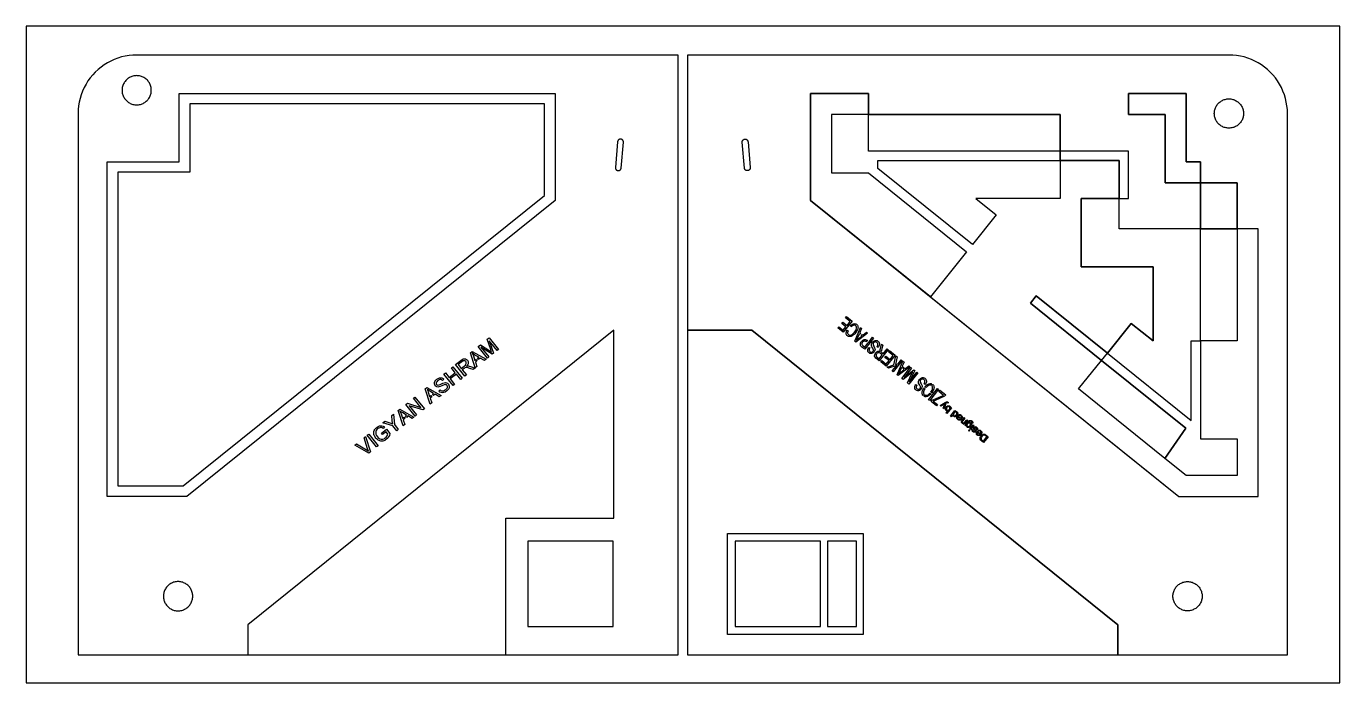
# Model space of a CAD drawing. Header units: millimetres. Extents: x 4195 to 11711, y -1512 to 5723.
# Drawn here: x 6669 to 9069, y 4441 to 5641 of the extents above; entities that cross this region are included whole.
import ezdxf

# ---------------------------------------------------------------- set-up
doc = ezdxf.new("R2010")
doc.units = ezdxf.units.MM

msp = doc.modelspace()

# ---------------------------------------------------------------- linework, layer by layer
for p, q in [((8595.8, 5325.7), (8595.8, 5200.9)), ((8595.8, 5200.9), (8727.5, 5200.9)), ((8727.5, 5200.9), (8727.5, 5065.4)), ((8687.6, 5097.5), (8644, 5043.3)), ((8727.5, 5065.4), (8687.6, 5097.5))]:
    msp.add_line(p, q)
for points in [[(6668.5, 4440.7), (9068.5, 4440.7), (9068.5, 5640.7), (6668.5, 5640.7)], [(8955, 5540.6), (8950.9, 5546.3), (8946.4, 5551.7), (8941.7, 5556.8), (8936.6, 5561.6), (8931.1, 5566), (8925.5, 5570.1), (8919.5, 5573.8), (8913.3, 5577.1), (8907, 5580), (8900.4, 5582.4), (8893.7, 5584.5), (8886.9, 5586.1), (8880, 5587.2), (8873, 5587.9), (8866, 5588.1), (7876.7, 5588.1), (7876.7, 5085.3), (7994.2, 5085.3), (8662.9, 4546.3), (8662.9, 4491.9), (8973, 4491.9), (8973, 5481.2), (8972.8, 5488.2), (8972.1, 5495.1), (8970.9, 5502), (8969.3, 5508.9), (8967.3, 5515.5), (8964.8, 5522.1), (8962, 5528.5), (8958.7, 5534.6)], [(7876.7, 5085.3), (7876.7, 4491.9), (8662.9, 4491.9), (8973, 4491.9), (8973, 5481.2), (8972.8, 5488.2), (8972.1, 5495.1), (8970.9, 5502), (8969.3, 5508.9), (8967.3, 5515.5), (8964.8, 5522.1), (8962, 5528.5), (8958.7, 5534.6), (8955, 5540.6), (8950.9, 5546.3), (8946.4, 5551.7), (8941.7, 5556.8), (8936.6, 5561.6), (8931.1, 5566), (8925.5, 5570.1), (8919.5, 5573.8), (8913.3, 5577.1), (8907, 5580), (8900.4, 5582.4), (8893.7, 5584.5), (8886.9, 5586.1), (8880, 5587.2), (8873, 5587.9), (8866, 5588.1), (7876.7, 5588.1)], [(6847.1, 5537), (6846.3, 5535.5), (6845.6, 5533.9), (6845, 5532.3), (6844.4, 5530.6), (6844, 5528.9), (6843.8, 5527.1), (6843.6, 5525.4), (6843.5, 5523.7), (6843.6, 5521.9), (6843.8, 5520.2), (6844, 5518.4), (6844.4, 5516.7), (6845, 5515.1), (6845.6, 5513.4), (6846.3, 5511.8), (6847.1, 5510.3), (6848, 5508.8), (6849.1, 5507.4), (6850.2, 5506), (6851.4, 5504.8), (6852.6, 5503.6), (6854, 5502.4), (6855.4, 5501.4), (6856.9, 5500.5), (6858.4, 5499.7), (6860, 5499), (6861.7, 5498.3), (6863.4, 5497.8), (6865.1, 5497.4), (6866.8, 5497.1), (6868.5, 5497), (6870.3, 5496.9), (6872, 5497), (6873.8, 5497.1), (6875.5, 5497.4), (6877.2, 5497.8), (6878.9, 5498.3), (6880.5, 5499), (6882.1, 5499.7), (6883.6, 5500.5), (6885.1, 5501.4), (6886.5, 5502.4), (6887.9, 5503.6), (6889.2, 5504.8), (6890.4, 5506), (6891.5, 5507.4), (6892.5, 5508.8), (6893.4, 5510.3), (6894.3, 5511.8), (6895, 5513.4), (6895.6, 5515.1), (6896.1, 5516.7), (6896.5, 5518.4), (6896.8, 5520.2), (6897, 5521.9), (6897, 5523.7), (6897, 5525.4), (6896.8, 5527.1), (6896.5, 5528.9), (6896.1, 5530.6), (6895.6, 5532.3), (6895, 5533.9), (6894.3, 5535.5), (6893.4, 5537), (6892.5, 5538.5), (6891.5, 5539.9), (6890.4, 5541.3), (6889.2, 5542.6), (6887.9, 5543.8), (6886.5, 5544.9), (6885.1, 5545.9), (6883.6, 5546.8), (6882.1, 5547.6), (6880.5, 5548.4), (6878.9, 5549), (6877.2, 5549.5), (6875.5, 5549.9), (6873.8, 5550.2), (6872, 5550.3), (6870.3, 5550.4), (6868.5, 5550.3), (6866.8, 5550.2), (6865.1, 5549.9), (6863.4, 5549.5), (6861.7, 5549), (6860, 5548.4), (6858.4, 5547.6), (6856.9, 5546.8), (6855.4, 5545.9), (6854, 5544.9), (6852.6, 5543.8), (6851.4, 5542.6), (6850.2, 5541.3), (6849.1, 5539.9), (6848, 5538.5)], [(6948.2, 5393.1), (6948.2, 5518), (7634.7, 5518), (7634.7, 5322), (6962, 4781), (6816.6, 4781), (6816.6, 5393.1)], [(6955.2, 4800.3), (7615.4, 5331.2), (7615.4, 5498.7), (6967.5, 5498.7), (6967.5, 5373.8), (6835.9, 5373.8), (6835.9, 4800.3)], [(8207.2, 5518), (8207.2, 5479.5), (8140.1, 5479.5), (8140.1, 5372.6), (8207.2, 5372.6), (8386.6, 5228.2), (8320.5, 5146), (8101.6, 5322), (8101.6, 5518)], [(8749.7, 5354.7), (8749.7, 5479.5), (8682.6, 5479.5), (8682.6, 5518), (8788.1, 5518), (8788.1, 5393.1), (8814.2, 5393.1), (8814.2, 5354.7)], [(8840.7, 5489.8), (8841.3, 5491.4), (8842.1, 5493), (8842.9, 5494.5), (8843.8, 5496), (8844.8, 5497.4), (8845.9, 5498.8), (8847.1, 5500.1), (8848.4, 5501.3), (8849.8, 5502.4), (8851.2, 5503.4), (8852.7, 5504.3), (8854.2, 5505.2), (8855.8, 5505.9), (8857.4, 5506.5), (8859.1, 5507), (8860.8, 5507.4), (8862.5, 5507.7), (8864.3, 5507.9), (8866, 5507.9), (8867.8, 5507.9), (8869.5, 5507.7), (8871.3, 5507.4), (8873, 5507), (8874.6, 5506.5), (8876.3, 5505.9), (8877.9, 5505.2), (8879.4, 5504.3), (8880.9, 5503.4), (8882.3, 5502.4), (8883.7, 5501.3), (8884.9, 5500.1), (8886.1, 5498.8), (8887.2, 5497.4), (8888.3, 5496), (8889.2, 5494.5), (8890, 5493), (8890.7, 5491.4), (8891.4, 5489.8), (8891.9, 5488.1), (8892.3, 5486.4), (8892.5, 5484.7), (8892.7, 5482.9), (8892.8, 5481.2), (8892.7, 5479.4), (8892.5, 5477.7), (8892.3, 5476), (8891.9, 5474.3), (8891.4, 5472.6), (8890.7, 5470.9), (8890, 5469.3), (8889.2, 5467.8), (8888.3, 5466.3), (8887.2, 5464.9), (8886.1, 5463.5), (8884.9, 5462.3), (8883.7, 5461.1), (8882.3, 5460), (8880.9, 5458.9), (8879.4, 5458), (8877.9, 5457.2), (8876.3, 5456.5), (8874.6, 5455.9), (8873, 5455.3), (8871.3, 5454.9), (8869.5, 5454.7), (8867.8, 5454.5), (8866, 5454.4), (8864.3, 5454.5), (8862.5, 5454.7), (8860.8, 5454.9), (8859.1, 5455.3), (8857.4, 5455.9), (8855.8, 5456.5), (8854.2, 5457.2), (8852.7, 5458), (8851.2, 5458.9), (8849.8, 5460), (8848.4, 5461.1), (8847.1, 5462.3), (8845.9, 5463.5), (8844.8, 5464.9), (8843.8, 5466.3), (8842.9, 5467.8), (8842.1, 5469.3), (8841.3, 5470.9), (8840.7, 5472.6), (8840.2, 5474.3), (8839.8, 5476), (8839.5, 5477.7), (8839.4, 5479.4), (8839.3, 5481.2), (8839.4, 5482.9), (8839.5, 5484.7), (8839.8, 5486.4), (8840.2, 5488.1)], [(8749.2, 4850.5), (8591.2, 4977.6), (8633.2, 5029.9), (8503.2, 5134.4), (8514, 5147.8), (8644, 5043.3), (8687.6, 5097.5), (8727.5, 5065.4), (8727.5, 5200.9), (8595.8, 5200.9), (8595.8, 5325.7), (8665.4, 5325.7), (8665.4, 5395.3), (8557.6, 5395.3), (8557.6, 5325.7), (8403.8, 5325.7), (8441, 5295.8), (8397.4, 5241.6), (8224.4, 5380.8), (8224.4, 5395.3), (8557.6, 5395.3), (8557.6, 5412.4), (8207.2, 5412.4), (8207.2, 5479.5), (8140.1, 5479.5), (8140.1, 5372.6), (8207.2, 5372.6), (8386.6, 5228.2), (8320.5, 5146), (8727.5, 4818.7), (8774.3, 4781), (8919.7, 4781), (8919.7, 5270.4), (8881.3, 5270.4), (8881.3, 5065.4), (8814.2, 5065.4), (8814.2, 4886.5), (8881.3, 4886.5), (8881.3, 4819.4), (8787.8, 4819.4)], [(8207.2, 5479.5), (8557.6, 5479.5), (8557.6, 5412.4), (8207.2, 5412.4)], [(7985.6, 5376.8), (7985.2, 5376.8), (7984.9, 5376.9), (7984.5, 5377), (7984.2, 5377.1), (7983.9, 5377.2), (7983.6, 5377.4), (7983.3, 5377.5), (7983, 5377.7), (7982.7, 5377.9), (7982.4, 5378.2), (7982.2, 5378.4), (7981.9, 5378.7), (7981.7, 5379), (7981.5, 5379.2), (7981.3, 5379.5), (7981.2, 5379.9), (7981, 5380.2), (7980.9, 5380.5), (7980.8, 5380.8), (7980.8, 5381.2), (7980.7, 5381.5), (7976.7, 5428.7), (7976.7, 5429.1), (7976.7, 5429.4), (7976.7, 5429.8), (7976.8, 5430.1), (7976.9, 5430.5), (7977, 5430.8), (7977.1, 5431.1), (7977.2, 5431.5), (7977.4, 5431.8), (7977.6, 5432.1), (7977.8, 5432.4), (7978.1, 5432.6), (7978.3, 5432.9), (7978.6, 5433.1), (7978.9, 5433.3), (7979.2, 5433.5), (7979.5, 5433.7), (7979.8, 5433.9), (7980.1, 5434), (7980.5, 5434.1), (7980.8, 5434.2), (7981.2, 5434.3), (7981.5, 5434.3), (7981.9, 5434.4), (7982.2, 5434.4), (7982.6, 5434.3), (7982.9, 5434.3), (7983.3, 5434.2), (7983.6, 5434.1), (7984, 5434), (7984.3, 5433.8), (7984.6, 5433.7), (7984.9, 5433.5), (7985.2, 5433.3), (7985.5, 5433.1), (7985.7, 5432.8), (7986, 5432.6), (7986.2, 5432.3), (7986.4, 5432), (7986.6, 5431.7), (7986.8, 5431.4), (7986.9, 5431.1), (7987.1, 5430.7), (7987.2, 5430.4), (7987.2, 5430), (7987.3, 5429.7), (7987.3, 5429.3), (7991.3, 5382.7), (7991.4, 5382.4), (7991.4, 5382), (7991.3, 5381.7), (7991.3, 5381.3), (7991.2, 5381), (7991.2, 5380.6), (7991, 5380.3), (7990.9, 5380), (7990.8, 5379.7), (7990.6, 5379.4), (7990.4, 5379.1), (7990.2, 5378.8), (7990, 5378.5), (7989.7, 5378.3), (7989.5, 5378), (7989.2, 5377.8), (7988.9, 5377.6), (7988.6, 5377.4), (7988.3, 5377.3), (7988, 5377.2), (7987.6, 5377), (7987.3, 5376.9), (7987, 5376.9), (7986.6, 5376.8), (7986.3, 5376.8), (7985.9, 5376.8)], [(8665.4, 5395.3), (8665.4, 5325.7), (8682.6, 5325.7), (8682.6, 5412.4), (8557.6, 5412.4), (8557.6, 5395.3)], [(8224.4, 5380.8), (8224.4, 5395.3), (8557.6, 5395.3), (8557.6, 5325.7), (8403.8, 5325.7), (8441, 5295.8), (8397.4, 5241.6)], [(8881.3, 5354.7), (8814.2, 5354.7), (8881.3, 5354.7), (8881.3, 5270.4), (8814.2, 5270.4), (8814.2, 5354.7)], [(8814.2, 5270.4), (8881.3, 5270.4), (8881.3, 5065.4), (8814.2, 5065.4)], [(8503.2, 5134.4), (8633.2, 5029.9), (8644, 5043.3), (8514, 5147.8)], [(8160.7, 5099.8), (8168.2, 5093.9), (8173.8, 5100.8), (8165.4, 5107.5), (8167.3, 5109.9), (8177.5, 5101.8), (8161.3, 5081.3), (8151.4, 5089.1), (8153.3, 5091.5), (8161.4, 5085.2), (8166.3, 5091.5), (8158.8, 5097.4)], [(8167.3, 5076.6), (8166.9, 5077.7), (8166.7, 5079), (8166.7, 5080.4), (8167, 5081.8), (8167.5, 5083.4), (8168.2, 5085), (8170.5, 5084.2), (8169.6, 5081.8), (8169.3, 5080.8), (8169.3, 5079.8), (8169.7, 5078.2), (8170.8, 5077), (8172.4, 5076.1), (8173.3, 5076), (8174.3, 5076.1), (8176.3, 5076.7), (8178.2, 5077.9), (8180.1, 5079.6), (8181.8, 5081.5), (8183.6, 5084.1), (8184.8, 5086.5), (8185.5, 5088.7), (8185.6, 5089.7), (8185.6, 5090.7), (8185, 5092.3), (8184, 5093.5), (8183.2, 5094), (8182.3, 5094.3), (8181.4, 5094.3), (8180.4, 5094.2), (8179.3, 5093.8), (8178.2, 5093.2), (8177.1, 5092.4), (8175.9, 5091.4), (8174.6, 5093.5), (8176.2, 5094.8), (8177.7, 5095.8), (8179.2, 5096.6), (8180.7, 5097), (8182.1, 5097.2), (8183.4, 5097), (8184.6, 5096.6), (8185.7, 5095.9), (8186.7, 5095), (8187.4, 5094), (8187.9, 5092.9), (8188.2, 5091.7), (8188.3, 5090.5), (8188.1, 5089.1), (8187.8, 5087.7), (8187.2, 5086.1), (8185.7, 5083.1), (8183.6, 5080.1), (8182.3, 5078.6), (8181, 5077.2), (8179.7, 5076.1), (8178.4, 5075.1), (8177, 5074.3), (8175.7, 5073.8), (8174.5, 5073.5), (8173.2, 5073.3), (8172, 5073.4), (8170.9, 5073.6), (8169.8, 5074.1), (8168.9, 5074.7), (8168, 5075.6)], [(7544.7, 4741.4), (7742.1, 4741.4), (7742.1, 5085.3), (7073.4, 4546.3), (7073.4, 4491.9), (7544.7, 4491.9)], [(7517.3, 5049.5), (7510.5, 5068.4), (7514.3, 5071.4), (7531.4, 5050.1), (7528.7, 5048), (7514.4, 5065.8), (7522.5, 5043), (7519.9, 5041), (7499.3, 5054.2), (7513.8, 5036.1), (7511.1, 5033.9), (7494, 5055.1), (7498.3, 5058.5), (7515.4, 5047.5), (7518.9, 5045.2)], [(8662.9, 4491.9), (8662.9, 4546.3), (7994.2, 5085.3), (7876.7, 5085.3), (7876.7, 4491.9)], [(8206.5, 5061.4), (8208.4, 5063.8), (8215, 5072.2), (8216.8, 5070.8), (8200.6, 5050.2), (8195.4, 5054.3), (8193.5, 5056.1), (8192.9, 5057.2), (8192.6, 5058.4), (8192.7, 5059.8), (8193.1, 5061.3), (8193.8, 5062.9), (8194.9, 5064.4), (8195.9, 5065.6), (8197, 5066.6), (8198.2, 5067.4), (8199.5, 5068), (8200.8, 5068.2), (8202.1, 5068.1), (8203.5, 5067.6), (8204.9, 5066.6), (8205.1, 5066.5), (8203.2, 5064.1), (8203, 5064.2), (8201.3, 5065.1), (8200.5, 5065.3), (8199.7, 5065.2), (8199, 5064.9), (8198.2, 5064.5), (8196.8, 5063), (8196, 5061.7), (8195.5, 5060.5), (8195.4, 5059.3), (8195.7, 5058.4), (8197.2, 5056.9), (8200.7, 5054.1)], [(8209, 5047.3), (8210.2, 5046), (8211.8, 5045.1), (8212.5, 5045), (8213.3, 5045), (8214.6, 5045.6), (8215.7, 5046.6), (8216.4, 5047.7), (8216.7, 5048.8), (8216.3, 5050.3), (8215.1, 5052.5), (8213.8, 5054.6), (8213.1, 5056.1), (8212.8, 5057.9), (8213, 5059.6), (8213.6, 5061.3), (8214.7, 5063), (8216.1, 5064.5), (8217.8, 5065.6), (8219.6, 5066.3), (8221.4, 5066.4), (8223.1, 5066.1), (8224.6, 5065.2), (8226.2, 5063.6), (8227.1, 5061.9), (8227.4, 5060), (8227.1, 5057.9), (8226.3, 5055.7), (8225, 5053.6), (8223.1, 5054.7), (8224, 5056.3), (8224.5, 5057.7), (8224.7, 5059), (8224.4, 5060.4), (8223.8, 5061.6), (8222.8, 5062.7), (8221.7, 5063.3), (8220.6, 5063.6), (8219.5, 5063.6), (8218.4, 5063.3), (8217.5, 5062.7), (8216.6, 5061.9), (8216, 5060.9), (8215.7, 5059.9), (8215.7, 5058.8), (8216, 5057.7), (8217.6, 5054.8), (8218.7, 5052.8), (8219.2, 5051.4), (8219.4, 5049.9), (8219.2, 5048.3), (8218.6, 5046.8), (8217.7, 5045.4), (8216.3, 5044), (8214.8, 5043), (8213.1, 5042.3), (8211.4, 5042.3), (8209.8, 5042.7), (8208.4, 5043.5), (8207.1, 5044.9), (8206.3, 5046.4), (8206, 5048.1), (8206.2, 5050), (8206.9, 5051.9), (8208.1, 5053.7), (8210, 5052.6), (8208.9, 5050.6), (8208.7, 5049.7), (8208.6, 5048.9), (8208.7, 5048.1)], [(7489.2, 5026.9), (7492, 5018.6), (7489, 5016.2), (7480.1, 5044), (7483.2, 5046.4), (7508.9, 5032.1), (7505.7, 5029.6), (7498.1, 5034), (7495.1, 5031.6), (7493.2, 5033.9), (7495.4, 5035.6), (7488.4, 5039.7), (7483.4, 5042.9), (7484.5, 5040.5), (7485.5, 5038), (7488.2, 5029.9), (7490.4, 5031.6), (7492.3, 5029.4)], [(8231.3, 5059.3), (8233.6, 5057.5), (8232, 5051.8), (8231.1, 5048), (8230.9, 5045.9), (8231.3, 5044.7), (8232.2, 5043.8), (8234.3, 5042.1), (8241.5, 5051.2), (8243.4, 5049.8), (8227.1, 5029.3), (8221.1, 5034.1), (8219.6, 5035.5), (8218.7, 5036.8), (8218.5, 5038.3), (8218.8, 5040), (8219.5, 5041.8), (8220.6, 5043.5), (8221.5, 5044.5), (8222.5, 5045.3), (8223.4, 5046), (8224.5, 5046.5), (8225.5, 5046.7), (8226.6, 5046.7), (8227.8, 5046.5), (8228.9, 5046.1), (8228.6, 5048), (8228.8, 5049.8), (8229.3, 5051.9)], [(8221.3, 5039.1), (8221.4, 5038.4), (8221.7, 5037.7), (8222.8, 5036.4), (8227.1, 5033), (8232.5, 5039.8), (8228.6, 5042.9), (8227.4, 5043.6), (8226.3, 5044), (8225.3, 5044), (8224.3, 5043.6), (8223.3, 5042.9), (8222.5, 5042.1), (8221.6, 5040.6)], [(8239.9, 5019.2), (8230, 5027), (8231.9, 5029.5), (8240, 5023.1), (8245, 5029.4), (8237.4, 5035.4), (8239.3, 5037.8), (8246.8, 5031.8), (8252.4, 5038.8), (8244, 5045.4), (8245.9, 5047.8), (8256.1, 5039.7)], [(7443.3, 4996), (7451.3, 4986), (7448.5, 4983.8), (7431.5, 5005), (7434.3, 5007.3), (7441.3, 4998.6), (7452.3, 5007.4), (7445.4, 5016.1), (7448.2, 5018.4), (7465.2, 4997.1), (7462.4, 4994.9), (7454.4, 5004.9)], [(7462.3, 5029.7), (7464.9, 5031.6), (7467.1, 5032.6), (7469.1, 5032.9), (7471.1, 5032.5), (7473, 5031.5), (7474.5, 5030), (7475.3, 5028.8), (7475.8, 5027.6), (7476.1, 5026.3), (7476.1, 5025), (7475.9, 5023.6), (7475.3, 5022.3), (7474.4, 5020.8), (7473.2, 5019.4), (7475.7, 5019.7), (7478, 5019.4), (7480.3, 5018.8), (7488.7, 5015.9), (7485.1, 5013.1), (7478.8, 5015.3), (7474.4, 5016.6), (7471.8, 5016.8), (7470.1, 5016.4), (7468.4, 5015.2), (7465.2, 5012.6), (7472.7, 5003.2), (7469.9, 5000.9), (7452.9, 5022.2)], [(7471.6, 5027.7), (7470.3, 5028.8), (7468.6, 5029.3), (7467.6, 5029.2), (7466.6, 5028.9), (7464.3, 5027.5), (7457.6, 5022.1), (7463.2, 5015), (7469.3, 5019.9), (7470.9, 5021.4), (7472, 5022.7), (7472.5, 5024), (7472.6, 5025.3), (7472.3, 5026.6)], [(8261.5, 5023.9), (8267.1, 5031), (8269, 5029.6), (8252.7, 5009.1), (8250.9, 5010.5), (8259, 5020.7), (8244.1, 5015.9), (8241.7, 5017.8), (8254, 5021.6), (8257.6, 5038.5), (8260, 5036.6), (8256.7, 5022.4)], [(8272.7, 4998.7), (8290.3, 5012.8), (8291.9, 5011.5), (8282, 4990.9), (8295.8, 5008.3), (8297.6, 5007), (8281.4, 4986.4), (8278.7, 4988.6), (8286.9, 5005.7), (8288.7, 5009.2), (8285.3, 5006.5), (8270.8, 4994.8), (8268.3, 4996.8), (8284.5, 5017.3), (8286.3, 5015.9)], [(7414.4, 4987.2), (7414.5, 4989.4), (7415.3, 4991.5), (7416.7, 4993.5), (7418.6, 4995.3), (7421, 4996.9), (7423.4, 4997.9), (7425.8, 4998.2), (7428, 4997.9), (7430, 4996.9), (7431.7, 4995.4), (7429.2, 4993), (7427.3, 4994.4), (7426.3, 4994.8), (7425.3, 4994.9), (7424.2, 4994.8), (7423.1, 4994.4), (7420.7, 4992.9), (7418.7, 4990.9), (7418.1, 4990), (7417.8, 4989), (7417.7, 4987.3), (7418.4, 4985.9), (7419.5, 4985), (7420.8, 4984.6), (7422.8, 4985), (7426.2, 4986.5), (7429.7, 4988.1), (7432, 4988.9), (7434.4, 4989.2), (7436.5, 4988.9), (7438.3, 4988.1), (7439.8, 4986.6), (7440.9, 4984.8), (7441.4, 4982.7), (7441.3, 4980.4), (7440.5, 4978.1), (7439, 4975.9), (7437, 4974), (7434.2, 4972), (7431.5, 4970.9), (7428.9, 4970.6), (7426.4, 4971), (7424.1, 4972.1), (7422.2, 4973.9), (7424.7, 4976.3), (7426.1, 4975.1), (7427.6, 4974.3), (7429.3, 4974.1), (7431.1, 4974.4), (7433, 4975.2), (7434.9, 4976.4), (7436.3, 4977.7), (7437.3, 4979.1), (7438, 4980.6), (7438.1, 4981.9), (7437.9, 4983.2), (7437.3, 4984.2), (7436.4, 4985), (7435.3, 4985.5), (7434, 4985.6), (7432.4, 4985.2), (7427.7, 4983.2), (7424.7, 4981.9), (7422.6, 4981.3), (7420.5, 4981.1), (7418.7, 4981.4), (7417.2, 4982.2), (7415.9, 4983.5), (7414.8, 4985.2)], [(8302.3, 4982.4), (8301.1, 4984.5), (8299.8, 4986.7), (8299.1, 4988.2), (8298.8, 4990), (8299, 4991.7), (8299.7, 4993.4), (8300.8, 4995.1), (8302.2, 4996.5), (8303.8, 4997.7), (8305.6, 4998.4), (8307.4, 4998.5), (8309.1, 4998.1), (8310.7, 4997.2), (8312.2, 4995.7), (8313.1, 4994), (8313.4, 4992.1), (8313.2, 4990), (8312.3, 4987.8), (8311, 4985.7), (8309.1, 4986.8), (8310, 4988.4), (8310.6, 4989.8), (8310.7, 4991.1), (8310.4, 4992.4), (8309.8, 4993.7), (8308.8, 4994.7), (8307.7, 4995.4), (8306.6, 4995.7), (8305.5, 4995.7), (8304.4, 4995.4), (8303.5, 4994.8), (8302.7, 4993.9), (8302, 4992.9), (8301.7, 4991.9), (8301.7, 4990.9), (8302, 4989.8), (8303.6, 4986.8), (8304.7, 4984.9), (8305.3, 4983.5), (8305.4, 4981.9), (8305.2, 4980.4), (8304.6, 4978.9), (8303.7, 4977.5), (8302.3, 4976.1), (8300.8, 4975), (8299.1, 4974.4), (8297.5, 4974.3), (8295.8, 4974.7), (8294.4, 4975.6), (8293.1, 4976.9), (8292.3, 4978.5), (8292, 4980.2), (8292.2, 4982), (8292.9, 4983.9), (8294.1, 4985.8), (8296, 4984.6), (8294.9, 4982.7), (8294.7, 4981.8), (8294.6, 4980.9), (8294.7, 4980.1), (8295, 4979.4), (8296.2, 4978.1), (8297.8, 4977.2), (8298.6, 4977), (8299.3, 4977.1), (8300.7, 4977.6), (8301.8, 4978.7), (8302.4, 4979.8), (8302.7, 4980.9)], [(7406.7, 4960.8), (7409.5, 4952.5), (7406.5, 4950.1), (7397.6, 4977.9), (7400.6, 4980.3), (7426.4, 4966), (7423.2, 4963.5), (7415.5, 4967.9), (7412.5, 4965.5), (7410.7, 4967.8), (7412.8, 4969.5), (7405.9, 4973.6), (7400.9, 4976.8), (7402, 4974.4), (7403, 4971.8), (7405.6, 4963.7), (7407.9, 4965.5), (7409.7, 4963.3)], [(8309.2, 4968), (8307.3, 4965.5), (8307.1, 4965.7), (8306.4, 4966.6), (8305.9, 4967.7), (8305.6, 4968.9), (8305.5, 4970.2), (8305.6, 4971.6), (8305.8, 4973), (8306.3, 4974.5), (8306.9, 4976.1), (8307.7, 4977.6), (8308.7, 4979.1), (8309.2, 4979.8), (8310.9, 4978.1), (8310, 4976.7), (8308.8, 4974.4), (8308.2, 4972.2), (8308.2, 4970.2), (8308.7, 4968.5)], [(8319.6, 4970.2), (8321.6, 4968.8), (8321.1, 4968.2), (8319.1, 4966.4), (8317, 4965), (8315, 4964), (8313, 4963.5), (8311.2, 4963.5), (8309.5, 4964), (8308.9, 4964.3), (8310.7, 4966.7), (8310.8, 4966.6), (8312, 4966.3), (8313.3, 4966.3), (8314.7, 4966.6), (8316.2, 4967.2), (8317.8, 4968.4), (8319.5, 4970)], [(8312.5, 4980.1), (8310.8, 4981.8), (8311.1, 4982.2), (8312.4, 4983.5), (8313.7, 4984.6), (8315.1, 4985.6), (8316.5, 4986.4), (8317.8, 4987), (8319.1, 4987.3), (8320.4, 4987.4), (8321.7, 4987.4), (8322.8, 4987.1), (8323.3, 4986.9), (8321.5, 4984.5), (8320.6, 4984.7), (8319.3, 4984.6), (8317.9, 4984.3), (8316.3, 4983.5), (8314.8, 4982.4), (8313.3, 4981)], [(8335.5, 4977.1), (8319.3, 4956.5), (8317.4, 4958), (8333.7, 4978.5)], [(8325.8, 4955.3), (8333.5, 4949.2), (8331.5, 4946.8), (8321.7, 4954.6), (8323.7, 4957), (8342.6, 4965.2), (8344.6, 4965.9), (8335.8, 4972.8), (8337.7, 4975.3), (8348.6, 4966.7), (8346.6, 4964.2), (8329.2, 4956.6)], [(7389.5, 4944), (7376.1, 4960.7), (7378.8, 4962.8), (7395.9, 4941.6), (7393, 4939.3), (7368.4, 4947), (7381.8, 4930.3), (7379.1, 4928.1), (7362.1, 4949.4), (7364.9, 4951.7)], [(8351.5, 4952.5), (8351.1, 4952.6), (8350.3, 4952.5), (8349.1, 4951.9), (8348.8, 4951.6), (8345.6, 4941.6), (8344.2, 4942.7), (8346.1, 4948.4), (8346.9, 4950.7), (8345, 4949.3), (8339.8, 4946.1), (8338.5, 4947.2), (8347.6, 4952.7), (8349.8, 4953.9), (8350.6, 4954.2), (8351.3, 4954.2), (8352, 4954), (8352.6, 4953.7), (8353.4, 4952.8), (8352.5, 4951.5), (8351.9, 4952.2)], [(8349.4, 4944.6), (8350.2, 4945.5), (8351, 4946.2), (8351.9, 4946.7), (8352.8, 4946.9), (8353.7, 4947), (8354.5, 4946.9), (8355.3, 4946.6), (8356, 4946.2), (8356.6, 4945.6), (8357, 4944.9), (8357.2, 4944.2), (8357.3, 4943.3), (8358, 4944.3), (8359.3, 4943.3), (8350.8, 4932.6), (8349.5, 4933.7), (8352.5, 4937.5), (8351.7, 4937.4), (8351, 4937.4), (8350.2, 4937.7), (8349.6, 4938.1), (8348.9, 4938.7), (8348.4, 4939.5), (8348.1, 4940.3), (8348, 4941.1), (8348.1, 4942), (8348.4, 4942.9), (8348.8, 4943.8)], [(8354.3, 4945.4), (8353.8, 4945.5), (8353.2, 4945.4), (8352.6, 4945.2), (8352, 4944.9), (8351.4, 4944.4), (8350.8, 4943.7), (8350.3, 4943), (8349.9, 4942.3), (8349.7, 4941.6), (8349.7, 4941), (8349.7, 4940.4), (8349.9, 4939.9), (8350.2, 4939.5), (8350.5, 4939.1), (8351, 4938.8), (8351.5, 4938.7), (8352, 4938.6), (8352.6, 4938.7), (8353.2, 4938.9), (8353.8, 4939.2), (8354.4, 4939.7), (8355, 4940.3), (8355.8, 4941.6), (8356.2, 4942.7), (8356.2, 4943.4), (8356, 4944), (8355.7, 4944.5), (8355.3, 4945), (8354.8, 4945.3)], [(7320.3, 4915.9), (7323.7, 4918.7), (7333, 4915.6), (7338.1, 4913.8), (7337.4, 4919.4), (7336.5, 4928.9), (7339.8, 4931.6), (7341.1, 4912.5), (7348.3, 4903.5), (7345.5, 4901.2), (7338.3, 4910.2)], [(7357.1, 4921.1), (7360, 4912.8), (7357, 4910.4), (7348.1, 4938.2), (7351.1, 4940.7), (7376.9, 4926.4), (7373.7, 4923.8), (7366, 4928.3), (7363, 4925.8), (7361.2, 4928.1), (7363.3, 4929.9), (7356.4, 4934), (7351.4, 4937.2), (7352.5, 4934.7), (7353.5, 4932.2), (7356.1, 4924.1), (7358.4, 4925.9), (7360.2, 4923.6)], [(8362.1, 4928.4), (8361.6, 4929.1), (8361.4, 4929.8), (8361.4, 4930.5), (8358.3, 4926.7), (8357, 4927.7), (8365.5, 4938.4), (8366.7, 4937.5), (8365.9, 4936.5), (8366.7, 4936.7), (8367.5, 4936.6), (8368.3, 4936.4), (8369, 4935.9), (8369.8, 4935.1), (8370.3, 4934.1), (8370.5, 4932.9), (8370.4, 4931.7), (8369.9, 4930.5), (8369.1, 4929.3), (8368.2, 4928.2), (8367.1, 4927.5), (8365.9, 4927), (8364.8, 4926.9), (8363.7, 4927.2), (8362.7, 4927.8)], [(8366, 4928.7), (8366.6, 4929.1), (8367.2, 4929.6), (8367.8, 4930.3), (8368.3, 4931.1), (8368.7, 4931.7), (8368.9, 4932.4), (8368.9, 4933), (8368.8, 4933.6), (8368.7, 4934.1), (8368.4, 4934.6), (8368, 4934.9), (8367.6, 4935.2), (8367.1, 4935.4), (8366.6, 4935.4), (8366, 4935.4), (8365.4, 4935.2), (8364.8, 4934.9), (8364.3, 4934.4), (8363.7, 4933.7), (8363.2, 4932.9), (8362.8, 4932.2), (8362.5, 4931.5), (8362.5, 4930.9), (8362.5, 4930.3), (8362.7, 4929.8), (8363, 4929.4), (8363.4, 4929), (8363.8, 4928.7), (8364.3, 4928.5), (8364.9, 4928.5), (8365.4, 4928.5)], [(8372.8, 4930.6), (8373.5, 4930.7), (8374.2, 4930.8), (8374.9, 4930.7), (8375.6, 4930.5), (8376.2, 4930.1), (8376.9, 4929.7), (8377.7, 4929), (8378.2, 4928.2), (8378.6, 4927.4), (8378.8, 4926.5), (8378.8, 4925.6), (8378.5, 4924.7), (8378.1, 4923.7), (8377.4, 4922.8), (8376.7, 4921.9), (8375.8, 4921.2), (8375, 4920.8), (8374, 4920.5), (8373.1, 4920.5), (8372.3, 4920.6), (8371.4, 4921), (8370.6, 4921.5), (8369.9, 4922.2), (8369.4, 4922.9), (8369, 4923.7), (8368.9, 4924.6), (8368.9, 4925.5), (8369.1, 4926.4), (8369.6, 4927.4), (8370.2, 4928.3), (8370.5, 4928.7), (8376.3, 4924.1), (8376.7, 4924.8), (8377, 4925.4), (8377.1, 4926), (8377.1, 4926.6), (8377, 4927.2), (8376.8, 4927.7), (8376.5, 4928.2), (8376, 4928.6), (8375.3, 4929), (8374.5, 4929.2), (8373.7, 4929.1), (8372.8, 4928.6), (8371.5, 4929.9), (8372.2, 4930.3)], [(8374.5, 4922.3), (8375.4, 4923.1), (8371.1, 4926.5), (8370.6, 4925.5), (8370.4, 4924.7), (8370.5, 4924.1), (8370.7, 4923.5), (8371, 4923), (8371.4, 4922.6), (8372.4, 4922.1), (8372.9, 4922), (8373.4, 4922), (8374, 4922.1)], [(8383.3, 4924.3), (8379.6, 4919.6), (8379.1, 4918.9), (8378.8, 4918.3), (8378.8, 4917.7), (8378.9, 4917.2), (8379.2, 4916.7), (8379.6, 4916.2), (8380.5, 4915.8), (8381.5, 4915.6), (8382, 4915.8), (8382.5, 4916), (8383.1, 4916.5), (8383.7, 4917.2), (8387, 4921.4), (8388.3, 4920.4), (8382.2, 4912.6), (8381, 4913.6), (8381.9, 4914.7), (8381, 4914.5), (8380.1, 4914.5), (8379.3, 4914.8), (8378.4, 4915.3), (8377.8, 4915.9), (8377.3, 4916.6), (8377.1, 4917.3), (8377, 4917.9), (8377.1, 4918.6), (8377.3, 4919.2), (8378.3, 4920.6), (8382, 4925.3)], [(8386.5, 4909.4), (8386.2, 4910.2), (8386.1, 4911), (8385.4, 4910.1), (8384.2, 4911.1), (8389.5, 4917.7), (8390.8, 4919.2), (8391.9, 4920), (8392.9, 4920.3), (8394, 4920.3), (8395.1, 4919.9), (8396.3, 4919.2), (8396.9, 4918.6), (8397.4, 4918), (8397.8, 4917.4), (8398.1, 4916.8), (8398.1, 4916.1), (8398.1, 4915.5), (8397.8, 4914.9), (8397.4, 4914.3), (8396.3, 4915.5), (8396.5, 4916.1), (8396.5, 4916.7), (8396.1, 4917.4), (8395.5, 4918.1), (8394.6, 4918.6), (8393.8, 4918.8), (8393, 4918.7), (8392.3, 4918.3), (8390.9, 4916.7), (8391.7, 4916.8), (8392.4, 4916.7), (8393.1, 4916.5), (8393.8, 4916), (8394.5, 4915.4), (8395, 4914.6), (8395.3, 4913.8), (8395.4, 4912.9), (8395.3, 4912), (8395, 4911.2), (8394.6, 4910.3), (8394.1, 4909.5), (8393.1, 4908.5), (8392, 4907.8), (8390.9, 4907.3), (8389.7, 4907.2), (8388.6, 4907.5), (8387.5, 4908.1), (8386.9, 4908.7)], [(7316.1, 4910.5), (7318.4, 4910.3), (7320.5, 4909.6), (7322.8, 4908.2), (7320.8, 4905.4), (7319.1, 4906.4), (7317.5, 4907), (7316, 4907.2), (7314.3, 4906.9), (7312.6, 4906.2), (7310.9, 4905.1), (7309.3, 4903.5), (7308.1, 4901.8), (7307.3, 4900.1), (7307, 4898.5), (7307.1, 4896.9), (7307.4, 4895.3), (7308.4, 4892.7), (7310, 4890.4), (7312.3, 4887.9), (7314.8, 4886.4), (7317.3, 4885.7), (7318.6, 4885.7), (7319.9, 4885.8), (7322.4, 4886.7), (7324.6, 4888.1), (7326.3, 4889.7), (7327.7, 4891.7), (7328.6, 4893.6), (7329.1, 4895.3), (7325.9, 4899.2), (7319.6, 4894.2), (7317.7, 4896.7), (7326.6, 4904), (7333, 4896.1), (7332, 4892.9), (7330.7, 4890.1), (7329, 4887.7), (7326.8, 4885.7), (7325.2, 4884.5), (7323.6, 4883.6), (7321.9, 4882.9), (7320.1, 4882.5), (7318.3, 4882.3), (7316.5, 4882.3), (7314.8, 4882.6), (7313.1, 4883.2), (7311.5, 4884.1), (7310, 4885.1), (7308.5, 4886.4), (7307.2, 4887.9), (7306.1, 4889.5), (7305.2, 4891.1), (7304.4, 4892.9), (7303.9, 4894.7), (7303.6, 4896.5), (7303.6, 4898.3), (7303.9, 4900), (7304.4, 4901.7), (7305.2, 4903.3), (7306.3, 4904.8), (7307.5, 4906.2), (7309, 4907.5), (7311.3, 4909.1), (7313.8, 4910.1)], [(8391.5, 4909.4), (8392.1, 4909.8), (8392.6, 4910.5), (8393.2, 4911.2), (8393.5, 4911.9), (8393.7, 4912.6), (8393.8, 4913.2), (8393.7, 4913.7), (8393.5, 4914.2), (8393.2, 4914.7), (8392.8, 4915.1), (8392.3, 4915.4), (8391.8, 4915.5), (8391.3, 4915.6), (8390.8, 4915.6), (8390.2, 4915.4), (8389.6, 4915), (8389, 4914.5), (8388.4, 4913.9), (8387.9, 4913.2), (8387.6, 4912.5), (8387.4, 4911.8), (8387.4, 4911.2), (8387.4, 4910.6), (8387.6, 4910.1), (8387.9, 4909.7), (8388.3, 4909.3), (8388.8, 4909), (8389.3, 4908.8), (8389.8, 4908.8), (8390.3, 4908.8), (8390.9, 4909)], [(8391.5, 4900.5), (8390.2, 4901.5), (8391.4, 4903), (8392.7, 4902)], [(8400, 4911.2), (8393.8, 4903.4), (8392.5, 4904.5), (8398.6, 4912.2)], [(8403.9, 4908.3), (8404.8, 4907.7), (8405.5, 4907.1), (8406, 4906.5), (8406.4, 4905.8), (8406.6, 4905.2), (8406.7, 4904.6), (8406.6, 4903.9), (8406.4, 4903.3), (8406.1, 4902.6), (8404.7, 4903.4), (8405, 4904.2), (8405, 4905.1), (8404.7, 4905.8), (8403.9, 4906.6), (8403.1, 4907.1), (8402.3, 4907.3), (8401.7, 4907.1), (8401.2, 4906.7), (8401, 4906.3), (8401, 4905.7), (8401.3, 4905.2), (8403, 4902.9), (8403.5, 4902), (8403.8, 4901.3), (8403.8, 4900.6), (8403.6, 4900), (8403.2, 4899.4), (8402.8, 4898.9), (8402.2, 4898.6), (8401.7, 4898.4), (8401, 4898.4), (8399.9, 4898.6), (8399.2, 4898.9), (8398.6, 4899.4), (8397.8, 4900.1), (8397.2, 4900.9), (8396.9, 4901.7), (8396.8, 4902.4), (8396.9, 4903.2), (8397.3, 4904), (8398.7, 4903.1), (8398.4, 4902.5), (8398.5, 4901.8), (8398.8, 4901.1), (8399.4, 4900.5), (8400.2, 4900), (8400.9, 4899.8), (8401.5, 4899.9), (8401.9, 4900.2), (8402, 4900.5), (8402.1, 4900.8), (8401.8, 4901.5), (8400.9, 4902.8), (8399.5, 4904.9), (8399.2, 4905.6), (8399.2, 4906.3), (8399.3, 4907), (8399.7, 4907.7), (8400.3, 4908.2), (8401.1, 4908.6), (8402, 4908.8), (8402.9, 4908.6)], [(8407.1, 4892.8), (8406.3, 4893.3), (8405.6, 4894), (8405.1, 4894.7), (8404.8, 4895.5), (8404.6, 4896.4), (8404.6, 4897.3), (8404.9, 4898.2), (8405.3, 4899.2), (8406, 4900.1), (8406.3, 4900.5), (8412, 4895.9), (8412.4, 4896.6), (8412.7, 4897.2), (8412.8, 4897.8), (8412.9, 4898.4), (8412.7, 4899), (8412.5, 4899.5), (8412.2, 4900), (8411.8, 4900.4), (8411, 4900.8), (8410.2, 4901), (8409.4, 4900.9), (8408.5, 4900.4), (8407.3, 4901.7), (8407.9, 4902.1), (8408.5, 4902.3), (8409.2, 4902.5), (8409.9, 4902.6), (8410.6, 4902.5), (8411.3, 4902.3), (8411.9, 4901.9), (8412.6, 4901.5), (8413.4, 4900.8), (8413.9, 4900), (8414.3, 4899.2), (8414.5, 4898.3), (8414.5, 4897.4), (8414.2, 4896.4), (8413.8, 4895.5), (8413.2, 4894.6), (8412.4, 4893.7), (8411.5, 4893), (8410.7, 4892.6), (8409.8, 4892.3), (8408.9, 4892.3), (8408, 4892.4)], [(8407.1, 4894.4), (8408.1, 4893.9), (8408.6, 4893.8), (8409.1, 4893.8), (8409.7, 4893.9), (8410.2, 4894.1), (8411.1, 4894.9), (8406.8, 4898.3), (8406.3, 4897.3), (8406.1, 4896.4), (8406.2, 4895.8), (8406.4, 4895.3), (8406.7, 4894.8)], [(7294, 4863.8), (7292.3, 4868.2), (7285.7, 4888.3), (7288.6, 4890.6), (7297.3, 4862.6), (7294.4, 4860.3), (7269.1, 4875), (7272.2, 4877.4), (7290.1, 4866.4)], [(7291.6, 4893), (7294.4, 4895.2), (7311.4, 4873.9), (7308.6, 4871.7)], [(8420.6, 4894.6), (8421.5, 4894.1), (8422.5, 4893.4), (8426.4, 4890.3), (8417.9, 4879.6), (8414.2, 4882.6), (8413.2, 4883.5), (8412.4, 4884.2), (8411.8, 4885.2), (8411.5, 4886.2), (8411.4, 4887.6), (8411.7, 4889), (8412.3, 4890.5), (8413.2, 4891.9), (8414.2, 4893), (8415.2, 4893.8), (8416.2, 4894.5), (8417.2, 4894.8), (8418.1, 4895), (8418.9, 4895), (8419.8, 4894.9)], [(8419.8, 4893.1), (8419.1, 4893.3), (8418.5, 4893.3), (8417.5, 4893.1), (8416.6, 4892.6), (8415.6, 4891.8), (8414.7, 4890.7), (8413.7, 4889.2), (8413.4, 4888.4), (8413.2, 4887.7), (8413.2, 4886.5), (8413.6, 4885.5), (8414.2, 4884.7), (8415.2, 4883.8), (8417.5, 4882), (8423.9, 4890.2), (8421.7, 4892), (8420.7, 4892.7)], [(7949.6, 4713.6), (8198, 4713.6), (8198, 4528.8), (7949.6, 4528.8)], [(7740.7, 4699.2), (7584.8, 4699.2), (7584.8, 4543.2), (7740.7, 4543.2)], [(7964, 4543.2), (8120, 4543.2), (8120, 4699.2), (7964, 4699.2)], [(8185.7, 4699.2), (8132.3, 4699.2), (8132.3, 4543.2), (8185.7, 4543.2)], [(6967.1, 4582.6), (6968.1, 4584), (6969.1, 4585.5), (6969.9, 4587), (6970.6, 4588.6), (6971.2, 4590.2), (6971.7, 4591.9), (6972.1, 4593.6), (6972.4, 4595.3), (6972.6, 4597.1), (6972.6, 4598.8), (6972.6, 4600.6), (6972.4, 4602.3), (6972.1, 4604), (6971.7, 4605.8), (6971.2, 4607.4), (6970.6, 4609.1), (6969.9, 4610.7), (6969.1, 4612.2), (6968.1, 4613.7), (6967.1, 4615.1), (6966, 4616.5), (6964.8, 4617.7), (6963.5, 4618.9), (6962.2, 4620), (6960.8, 4621.1), (6959.3, 4622), (6957.7, 4622.8), (6956.1, 4623.5), (6954.5, 4624.2), (6952.8, 4624.7), (6951.1, 4625.1), (6949.4, 4625.3), (6947.6, 4625.5), (6945.9, 4625.6), (6944.1, 4625.5), (6942.4, 4625.3), (6940.7, 4625.1), (6939, 4624.7), (6937.3, 4624.2), (6935.7, 4623.5), (6934.1, 4622.8), (6932.5, 4622), (6931, 4621.1), (6929.6, 4620), (6928.3, 4618.9), (6927, 4617.7), (6925.8, 4616.5), (6924.7, 4615.1), (6923.7, 4613.7), (6922.7, 4612.2), (6921.9, 4610.7), (6921.2, 4609.1), (6920.6, 4607.4), (6920.1, 4605.8), (6919.7, 4604), (6919.4, 4602.3), (6919.2, 4600.6), (6919.2, 4598.8), (6919.2, 4597.1), (6919.4, 4595.3), (6919.7, 4593.6), (6920.1, 4591.9), (6920.6, 4590.2), (6921.2, 4588.6), (6921.9, 4587), (6922.7, 4585.5), (6923.7, 4584), (6924.7, 4582.6), (6925.8, 4581.2), (6927, 4579.9), (6928.3, 4578.7), (6929.6, 4577.6), (6931, 4576.6), (6932.5, 4575.7), (6934.1, 4574.9), (6935.7, 4574.1), (6937.3, 4573.5), (6939, 4573), (6940.7, 4572.6), (6942.4, 4572.3), (6944.1, 4572.2), (6945.9, 4572.1), (6947.6, 4572.2), (6949.4, 4572.3), (6951.1, 4572.6), (6952.8, 4573), (6954.5, 4573.5), (6956.1, 4574.1), (6957.7, 4574.9), (6959.3, 4575.7), (6960.8, 4576.6), (6962.2, 4577.6), (6963.5, 4578.7), (6964.8, 4579.9), (6966, 4581.2)], [(8767.3, 4612.2), (8768.2, 4613.7), (8769.2, 4615.1), (8770.3, 4616.5), (8771.5, 4617.7), (8772.8, 4618.9), (8774.1, 4620), (8775.6, 4621.1), (8777, 4622), (8778.6, 4622.8), (8780.2, 4623.5), (8781.8, 4624.2), (8783.5, 4624.7), (8785.2, 4625.1), (8786.9, 4625.3), (8788.7, 4625.5), (8790.4, 4625.6), (8792.2, 4625.5), (8793.9, 4625.3), (8795.6, 4625.1), (8797.3, 4624.7), (8799, 4624.2), (8800.6, 4623.5), (8802.2, 4622.8), (8803.8, 4622), (8805.3, 4621.1), (8806.7, 4620), (8808, 4618.9), (8809.3, 4617.7), (8810.5, 4616.5), (8811.6, 4615.1), (8812.6, 4613.7), (8813.6, 4612.2), (8814.4, 4610.7), (8815.1, 4609.1), (8815.7, 4607.4), (8816.2, 4605.8), (8816.6, 4604), (8816.9, 4602.3), (8817.1, 4600.6), (8817.1, 4598.8), (8817.1, 4597.1), (8816.9, 4595.3), (8816.6, 4593.6), (8816.2, 4591.9), (8815.7, 4590.2), (8815.1, 4588.6), (8814.4, 4587), (8813.6, 4585.5), (8812.6, 4584), (8811.6, 4582.6), (8810.5, 4581.2), (8809.3, 4579.9), (8808, 4578.7), (8806.7, 4577.6), (8805.3, 4576.6), (8803.8, 4575.7), (8802.2, 4574.9), (8800.6, 4574.1), (8799, 4573.5), (8797.3, 4573), (8795.6, 4572.6), (8793.9, 4572.3), (8792.2, 4572.2), (8790.4, 4572.1), (8788.7, 4572.2), (8786.9, 4572.3), (8785.2, 4572.6), (8783.5, 4573), (8781.8, 4573.5), (8780.2, 4574.1), (8778.6, 4574.9), (8777, 4575.7), (8775.6, 4576.6), (8774.1, 4577.6), (8772.8, 4578.7), (8771.5, 4579.9), (8770.3, 4581.2), (8769.2, 4582.6), (8768.2, 4584), (8767.3, 4585.5), (8766.4, 4587), (8765.7, 4588.6), (8765.1, 4590.2), (8764.6, 4591.9), (8764.2, 4593.6), (8763.9, 4595.3), (8763.7, 4597.1), (8763.7, 4598.8), (8763.7, 4600.6), (8763.9, 4602.3), (8764.2, 4604), (8764.6, 4605.8), (8765.1, 4607.4), (8765.7, 4609.1), (8766.4, 4610.7)]]:
    msp.add_lwpolyline(points, close=True)
for points in [[(7073.4, 4491.9), (7859.6, 4491.9), (7859.6, 5588.1), (6870.3, 5588.1), (6863.3, 5587.9), (6856.3, 5587.2), (6849.4, 5586.1), (6842.6, 5584.5), (6835.9, 5582.4), (6829.3, 5580), (6823, 5577.1), (6816.8, 5573.8), (6810.9, 5570.1), (6805.2, 5566), (6799.8, 5561.6), (6794.6, 5556.8), (6789.9, 5551.7), (6785.4, 5546.3), (6781.3, 5540.6), (6777.7, 5534.6), (6774.4, 5528.5), (6771.5, 5522.1), (6769, 5515.5), (6767, 5508.9), (6765.4, 5502), (6764.2, 5495.1), (6763.6, 5488.2), (6763.3, 5481.2), (6763.3, 4491.9), (7073.4, 4491.9)], [(8207.2, 5518), (8101.6, 5518), (8101.6, 5322), (8774.3, 4781), (8919.7, 4781), (8919.7, 5270.4), (8881.3, 5270.4), (8881.3, 5354.7), (8814.2, 5354.7), (8814.2, 5393.1), (8788.1, 5393.1), (8788.1, 5518), (8682.6, 5518), (8682.6, 5479.5), (8749.7, 5479.5), (8749.7, 5354.7), (8814.2, 5354.7), (8814.2, 5270.4), (8665.4, 5270.4), (8665.4, 5325.7), (8682.6, 5325.7), (8682.6, 5412.4), (8557.6, 5412.4), (8557.6, 5479.5), (8207.2, 5479.5), (8207.2, 5518)], [(8386.6, 5228.2), (8320.5, 5146), (8101.6, 5322), (8101.6, 5518), (8207.2, 5518), (8207.2, 5479.5), (8140.1, 5479.5), (8140.1, 5372.6), (8207.2, 5372.6), (8386.6, 5228.2)], [(7751.1, 5433.3), (7750.8, 5433.1), (7750.6, 5432.8), (7750.3, 5432.6), (7750.1, 5432.3), (7749.9, 5432), (7749.7, 5431.7), (7749.5, 5431.4), (7749.4, 5431.1), (7749.2, 5430.7), (7749.1, 5430.4), (7749.1, 5430), (7749, 5429.7), (7749, 5429.3), (7745, 5382.7), (7744.9, 5382.4), (7744.9, 5382), (7745, 5381.7), (7745, 5381.3), (7745.1, 5381), (7745.2, 5380.6), (7745.3, 5380.3), (7745.4, 5380), (7745.5, 5379.7), (7745.7, 5379.4), (7745.9, 5379.1), (7746.1, 5378.8), (7746.3, 5378.5), (7746.6, 5378.3), (7746.8, 5378), (7747.1, 5377.8), (7747.4, 5377.6), (7747.7, 5377.4), (7748, 5377.3), (7748.3, 5377.2), (7748.7, 5377), (7749, 5376.9), (7749.3, 5376.9), (7749.7, 5376.8), (7750, 5376.8), (7750.4, 5376.8), (7750.7, 5376.8), (7751.1, 5376.8), (7751.4, 5376.9), (7751.8, 5377), (7752.1, 5377.1), (7752.4, 5377.2), (7752.7, 5377.4), (7753.1, 5377.5), (7753.3, 5377.7), (7753.6, 5377.9), (7753.9, 5378.2), (7754.1, 5378.4), (7754.4, 5378.7), (7754.6, 5379), (7754.8, 5379.2), (7755, 5379.5), (7755.1, 5379.9), (7755.3, 5380.2), (7755.4, 5380.5), (7755.5, 5380.8), (7755.6, 5381.2), (7755.6, 5381.5), (7759.6, 5428.7), (7759.7, 5429.1), (7759.6, 5429.4), (7759.6, 5429.8), (7759.5, 5430.1), (7759.5, 5430.5), (7759.3, 5430.8), (7759.2, 5431.1), (7759.1, 5431.5), (7758.9, 5431.8), (7758.7, 5432.1), (7758.5, 5432.4), (7758.2, 5432.6), (7758, 5432.9), (7757.7, 5433.1)], [(7757.7, 5433.1), (7757.4, 5433.3), (7757.2, 5433.5), (7756.8, 5433.7), (7756.5, 5433.9), (7756.2, 5434), (7755.9, 5434.1), (7755.5, 5434.2), (7755.2, 5434.3), (7754.8, 5434.3), (7754.4, 5434.4), (7754.1, 5434.4), (7753.7, 5434.3), (7753.4, 5434.3), (7753, 5434.2), (7752.7, 5434.1), (7752.3, 5434), (7752, 5433.8), (7751.7, 5433.7), (7751.4, 5433.5), (7751.1, 5433.3)], [(8557.6, 5395.3), (8557.6, 5325.7), (8403.8, 5325.7), (8441, 5295.8), (8397.4, 5241.6), (8224.4, 5380.8), (8224.4, 5395.3), (8557.6, 5395.3)], [(8644, 5043.3), (8797, 4920.2), (8797, 5065.4), (8814.2, 5065.4), (8814.2, 5270.4), (8665.4, 5270.4), (8665.4, 5325.7), (8595.8, 5325.7), (8595.8, 5200.9), (8727.5, 5200.9), (8727.5, 5065.4), (8687.6, 5097.5), (8644, 5043.3), (8797, 4920.2)], [(8191.4, 5077.1), (8190.3, 5078), (8187.3, 5071.2), (8184.9, 5066.2), (8186.7, 5067.9), (8188.7, 5069.5), (8195, 5074.3), (8193.9, 5075.2), (8195.6, 5077.4), (8197.2, 5076.1), (8203.7, 5081.2), (8205.6, 5079.6), (8184.1, 5063.3), (8182.2, 5064.8), (8192.8, 5089.8), (8194.8, 5088.1), (8191.5, 5080.7), (8193.1, 5079.4), (8191.4, 5077.1)], [(8881.3, 4886.5), (8881.3, 4819.4), (8787.8, 4819.4), (8749.2, 4850.5), (8787.3, 4906), (8633.2, 5029.9), (8644, 5043.3), (8797, 4920.2), (8797, 5065.4), (8814.2, 5065.4), (8814.2, 4886.5), (8881.3, 4886.5)], [(8269, 5015.9), (8267.9, 5016.8), (8264.8, 5009.9), (8262.4, 5004.9), (8264.3, 5006.6), (8266.3, 5008.3), (8272.5, 5013.1), (8271.4, 5014), (8273.2, 5016.2), (8274.8, 5014.9), (8281.2, 5019.9), (8283.1, 5018.4), (8261.7, 5002), (8259.7, 5003.6), (8270.3, 5028.5), (8272.4, 5026.9), (8269.1, 5019.4), (8270.7, 5018.1), (8269, 5015.9)], [(8749.2, 4850.5), (8591.2, 4977.6), (8633.2, 5029.9), (8787.3, 4906), (8749.2, 4850.5)], [(8323.3, 4970.8), (8321.3, 4972.1), (8322.6, 4973.9), (8323.6, 4975.7), (8324.2, 4977.4), (8324.6, 4979), (8324.6, 4980.5), (8324.3, 4981.8), (8323.8, 4982.9), (8323.2, 4983.5), (8325, 4985.9), (8325.6, 4985.3), (8326.3, 4984.3), (8326.8, 4983.2), (8327.1, 4982), (8327.2, 4980.6), (8327.1, 4979.3), (8326.9, 4977.8), (8326.4, 4976.3), (8325, 4973.4), (8323.1, 4970.6)]]:
    msp.add_lwpolyline(points)

doc.saveas('drawing.dxf')
